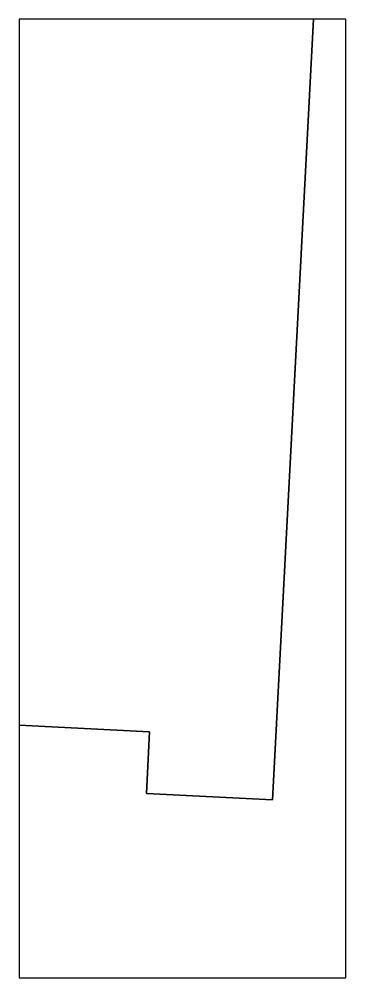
# Model space of a CAD drawing. Header units: inches. Extents: x -7.08 to -5.67, y 0.47 to 4.61.
import ezdxf

# ---------------------------------------------------------------- set-up
doc = ezdxf.new("R2010")
doc.units = ezdxf.units.IN
doc.layers.get('0').update_dxf_attribs({"linetype": 'CONTINUOUS'})

msp = doc.modelspace()

# ---------------------------------------------------------------- linework, layer by layer
for points in [[(-7.0753, 4.6077), (-7.0753, 1.5611), (-6.5125, 1.5316), (-6.5264, 1.2662), (-5.9813, 1.2376), (-5.8046, 4.6077)], [(-7.0753, 1.5611), (-7.0753, 0.47), (-5.6653, 0.47), (-5.6653, 4.6077), (-5.8046, 4.6077), (-5.9813, 1.2376), (-6.5264, 1.2662), (-6.5125, 1.5316)]]:
    msp.add_lwpolyline(points, close=True)

doc.saveas('drawing.dxf')
